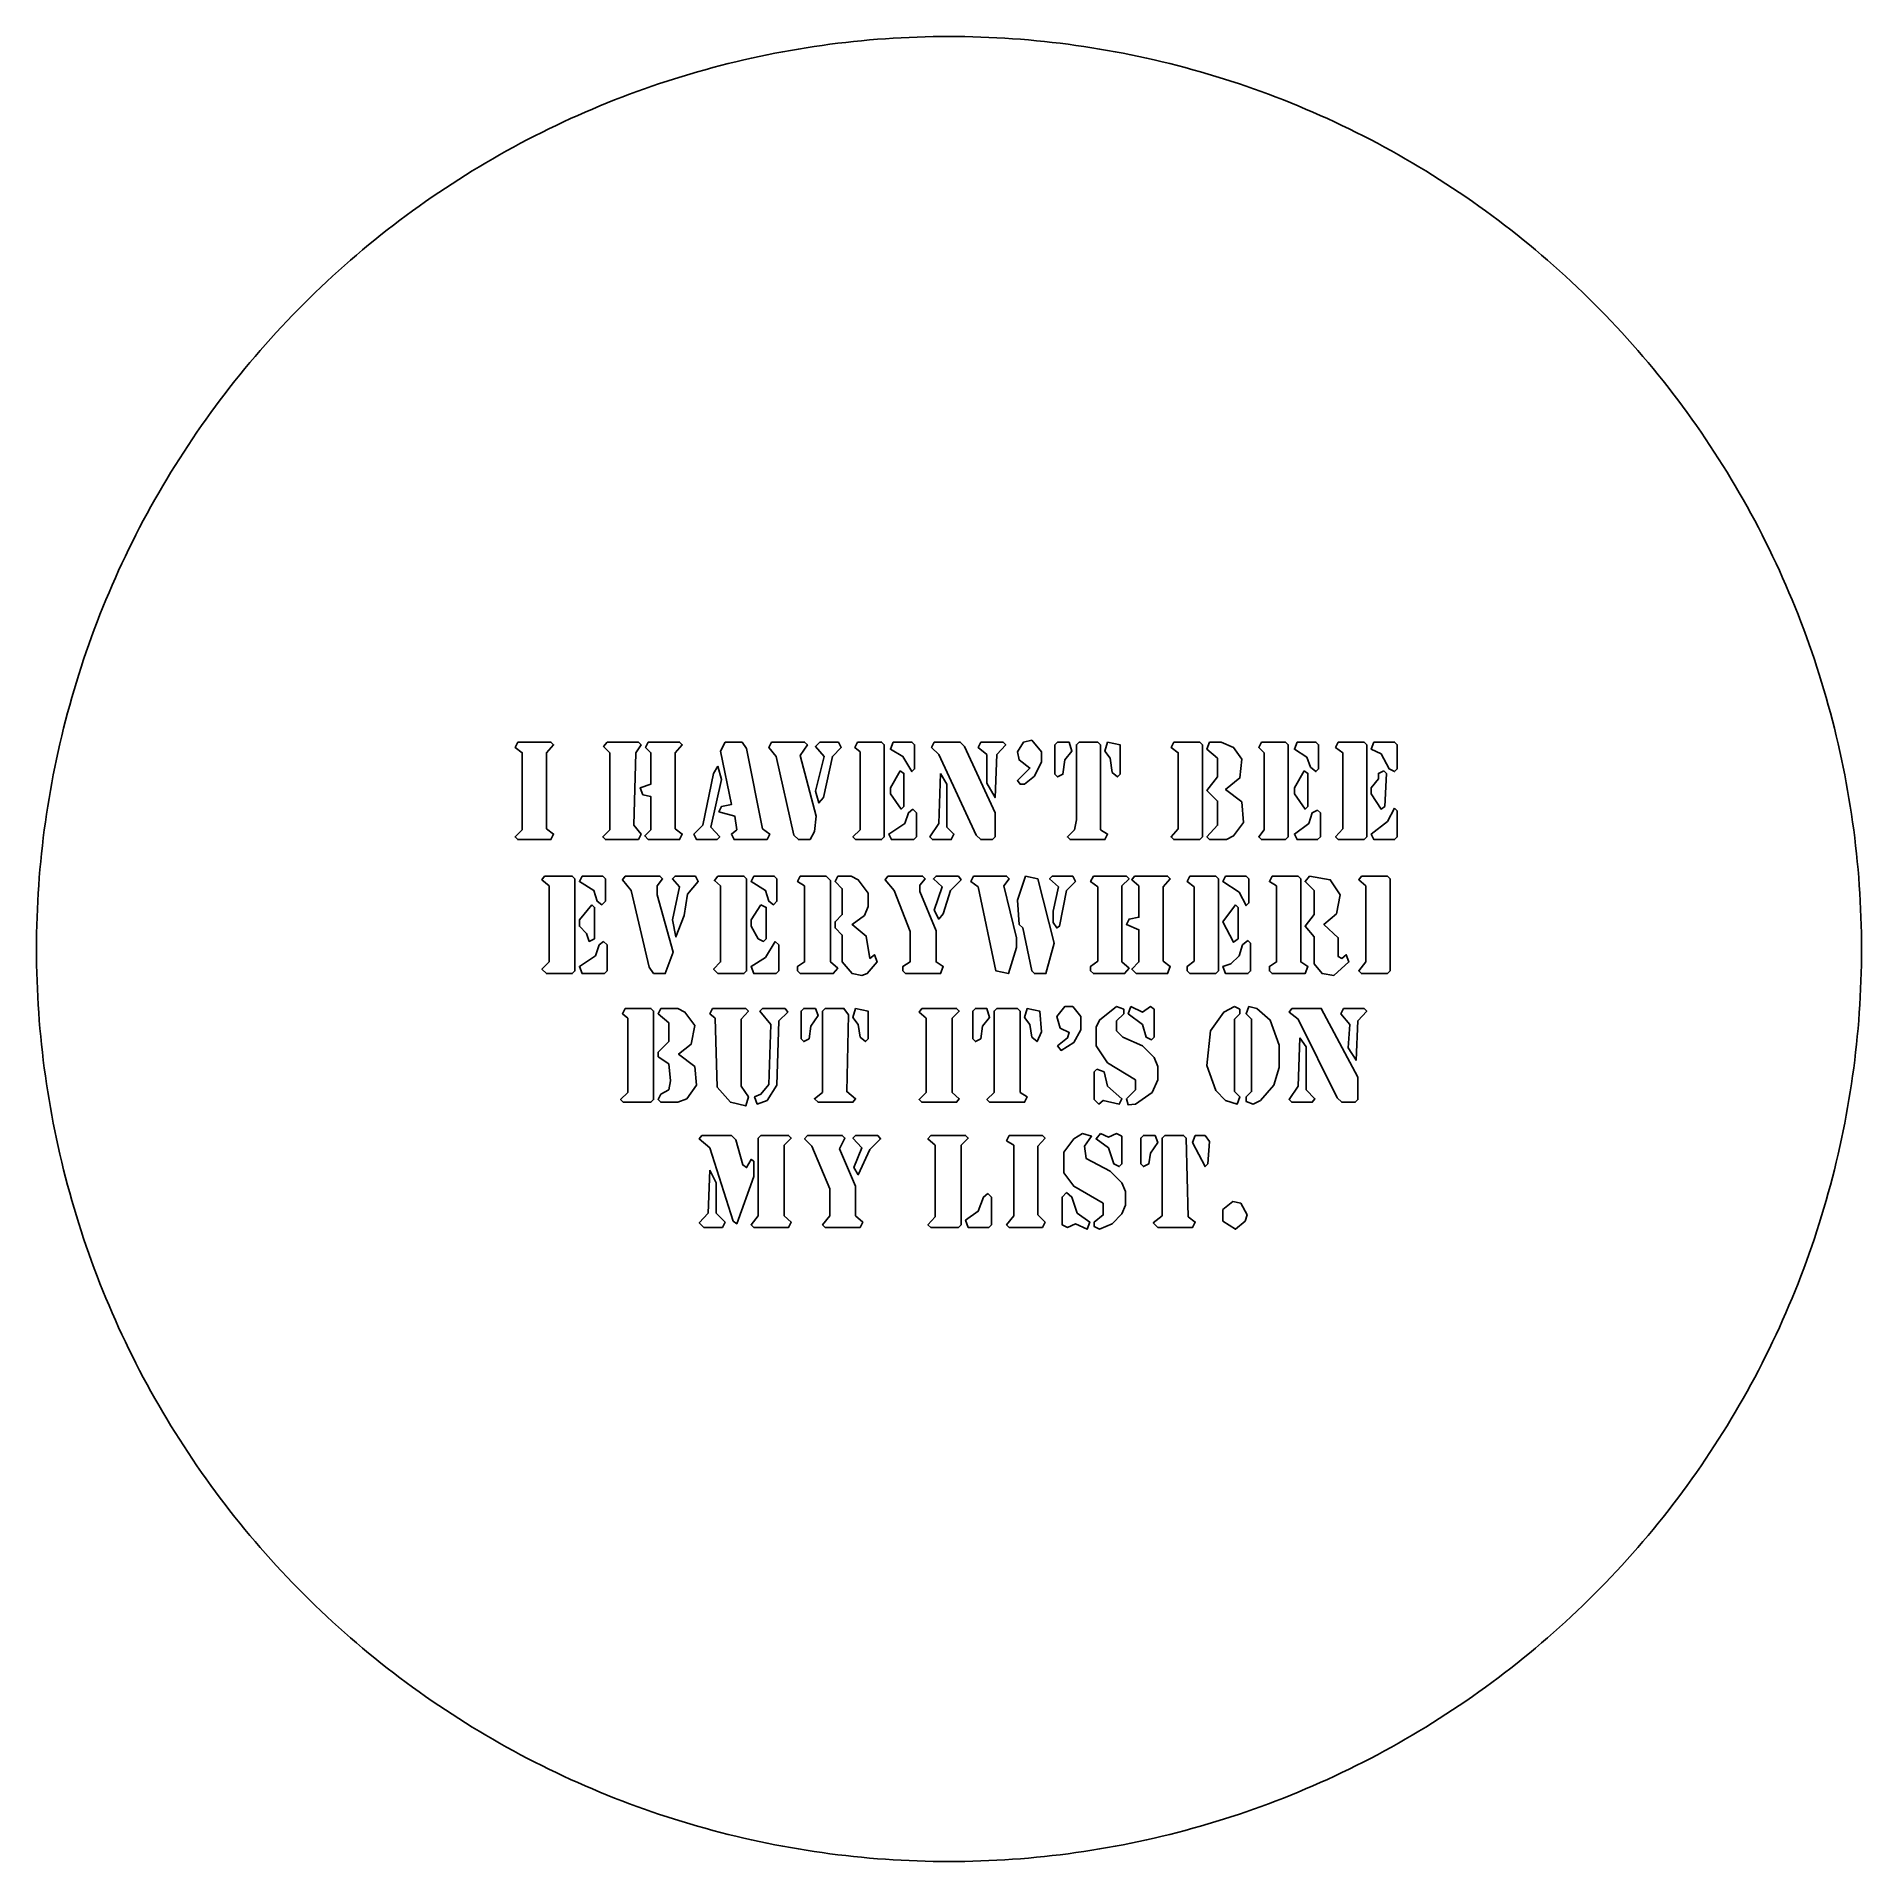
# Model space of a CAD drawing. Header units: millimetres. Extents: x 0 to 305, y 0 to 305.
import ezdxf

# ---------------------------------------------------------------- set-up
doc = ezdxf.new("R2010")
doc.units = ezdxf.units.MM

msp = doc.modelspace()

# ---------------------------------------------------------------- linework, layer by layer
at = {"layer": 'ALIGN'}
msp.add_lwpolyline([(304.8, 152.4), (304.7942, 151.0701), (304.7768, 149.7403), (304.7478, 148.4106), (304.7072, 147.0813), (304.6549, 145.7524), (304.5911, 144.424), (304.5157, 143.0962), (304.4288, 141.7691), (304.3302, 140.4428), (304.2201, 139.1175), (304.0984, 137.7931), (303.9651, 136.4699), (303.8204, 135.1478), (303.664, 133.8271), (303.4962, 132.5078), (303.3169, 131.19), (303.126, 129.8738), (302.9237, 128.5594), (302.7099, 127.2467), (302.4847, 125.936), (302.248, 124.6273), (302, 123.3207), (301.7405, 122.0163), (301.4697, 120.7143), (301.1875, 119.4146), (300.894, 118.1175), (300.5892, 116.8229), (300.2731, 115.5311), (299.9457, 114.2421), (299.6071, 112.956), (299.2573, 111.6729), (298.8963, 110.3929), (298.5241, 109.1161), (298.1408, 107.8426), (297.7465, 106.5724), (297.341, 105.3058), (296.9245, 104.0428), (296.497, 102.7834), (296.0586, 101.5278), (295.6092, 100.2761), (295.1488, 99.0284), (294.6777, 97.7847), (294.1956, 96.5452), (293.7028, 95.31), (293.1992, 94.079), (292.6849, 92.8526), (292.16, 91.6306), (291.6243, 90.4133), (291.0781, 89.2007), (290.5213, 87.993), (289.954, 86.7901), (289.3762, 85.5922), (288.788, 84.3995), (288.1894, 83.2118), (287.5805, 82.0295), (286.9612, 80.8525), (286.3317, 79.681), (285.692, 78.515), (285.0422, 77.3546), (284.3823, 76.2), (283.7123, 75.0512), (283.0323, 73.9082), (282.3424, 72.7712), (281.6425, 71.6403), (280.9329, 70.5155), (280.2134, 69.397), (279.4842, 68.2848), (278.7453, 67.179), (277.9968, 66.0797), (277.2388, 64.987), (276.4712, 63.9009), (275.6942, 62.8215), (274.9078, 61.749), (274.1121, 60.6834), (273.307, 59.6248), (272.4928, 58.5732), (271.6695, 57.5288), (270.837, 56.4916), (269.9956, 55.4617), (269.1452, 54.4392), (268.2859, 53.4241), (267.4177, 52.4166), (266.5409, 51.4167), (265.6553, 50.4245), (264.7611, 49.4401), (263.8583, 48.4634), (262.9471, 47.4948), (262.0274, 46.5341), (261.0994, 45.5814), (260.1631, 44.6369), (259.2186, 43.7006), (258.2659, 42.7726), (257.3052, 41.8529), (256.3366, 40.9417), (255.3599, 40.0389), (254.3755, 39.1447), (253.3833, 38.2591), (252.3834, 37.3823), (251.3759, 36.5141), (250.3608, 35.6548), (249.3383, 34.8044), (248.3084, 33.963), (247.2712, 33.1305), (246.2268, 32.3072), (245.1752, 31.493), (244.1166, 30.6879), (243.051, 29.8922), (241.9785, 29.1058), (240.8991, 28.3288), (239.813, 27.5612), (238.7203, 26.8032), (237.621, 26.0547), (236.5152, 25.3158), (235.403, 24.5866), (234.2845, 23.8671), (233.1597, 23.1575), (232.0288, 22.4576), (230.8918, 21.7677), (229.7488, 21.0877), (228.6, 20.4177), (227.4454, 19.7578), (226.285, 19.108), (225.119, 18.4683), (223.9475, 17.8388), (222.7705, 17.2195), (221.5882, 16.6106), (220.4005, 16.012), (219.2078, 15.4238), (218.0099, 14.846), (216.807, 14.2787), (215.5993, 13.7219), (214.3867, 13.1757), (213.1694, 12.64), (211.9474, 12.1151), (210.721, 11.6008), (209.49, 11.0972), (208.2548, 10.6044), (207.0153, 10.1223), (205.7716, 9.6512), (204.5239, 9.1908), (203.2722, 8.7414), (202.0166, 8.303), (200.7572, 7.8755), (199.4942, 7.459), (198.2276, 7.0535), (196.9574, 6.6592), (195.6839, 6.2759), (194.4071, 5.9037), (193.1271, 5.5427), (191.844, 5.1929), (190.5579, 4.8543), (189.2689, 4.5269), (187.9771, 4.2108), (186.6825, 3.906), (185.3854, 3.6125), (184.0857, 3.3303), (182.7837, 3.0595), (181.4793, 2.8), (180.1727, 2.552), (178.864, 2.3153), (177.5533, 2.0901), (176.2406, 1.8763), (174.9262, 1.674), (173.61, 1.4831), (172.2922, 1.3038), (170.9729, 1.136), (169.6522, 0.9796), (168.3301, 0.8349), (167.0069, 0.7016), (165.6825, 0.5799), (164.3572, 0.4698), (163.0309, 0.3712), (161.7038, 0.2843), (160.376, 0.2089), (159.0476, 0.1451), (157.7187, 0.0928), (156.3894, 0.0522), (155.0597, 0.0232), (153.7299, 0.0058), (152.4, 0), (151.0701, 0.0058), (149.7403, 0.0232), (148.4106, 0.0522), (147.0813, 0.0928), (145.7524, 0.1451), (144.424, 0.2089), (143.0962, 0.2843), (141.7691, 0.3712), (140.4428, 0.4698), (139.1175, 0.5799), (137.7931, 0.7016), (136.4699, 0.8349), (135.1478, 0.9796), (133.8271, 1.136), (132.5078, 1.3038), (131.19, 1.4831), (129.8738, 1.674), (128.5594, 1.8763), (127.2467, 2.0901), (125.936, 2.3153), (124.6273, 2.552), (123.3207, 2.8), (122.0163, 3.0595), (120.7143, 3.3303), (119.4146, 3.6125), (118.1175, 3.906), (116.8229, 4.2108), (115.5311, 4.5269), (114.2421, 4.8543), (112.956, 5.1929), (111.6729, 5.5427), (110.3929, 5.9037), (109.1161, 6.2759), (107.8426, 6.6592), (106.5724, 7.0535), (105.3058, 7.459), (104.0428, 7.8755), (102.7834, 8.303), (101.5278, 8.7414), (100.2761, 9.1908), (99.0284, 9.6512), (97.7847, 10.1223), (96.5452, 10.6044), (95.31, 11.0972), (94.079, 11.6008), (92.8526, 12.1151), (91.6306, 12.64), (90.4133, 13.1757), (89.2007, 13.7219), (87.993, 14.2787), (86.7901, 14.846), (85.5922, 15.4238), (84.3995, 16.012), (83.2118, 16.6106), (82.0295, 17.2195), (80.8525, 17.8388), (79.681, 18.4683), (78.515, 19.108), (77.3546, 19.7578), (76.2, 20.4177), (75.0512, 21.0877), (73.9082, 21.7677), (72.7712, 22.4576), (71.6403, 23.1575), (70.5155, 23.8671), (69.397, 24.5866), (68.2848, 25.3158), (67.179, 26.0547), (66.0797, 26.8032), (64.987, 27.5612), (63.9009, 28.3288), (62.8215, 29.1058), (61.749, 29.8922), (60.6834, 30.6879), (59.6248, 31.493), (58.5732, 32.3072), (57.5288, 33.1305), (56.4916, 33.963), (55.4617, 34.8044), (54.4392, 35.6548), (53.4241, 36.5141), (52.4166, 37.3823), (51.4167, 38.2591), (50.4245, 39.1447), (49.4401, 40.0389), (48.4634, 40.9417), (47.4948, 41.8529), (46.5341, 42.7726), (45.5814, 43.7006), (44.6369, 44.6369), (43.7006, 45.5814), (42.7726, 46.5341), (41.8529, 47.4948), (40.9417, 48.4634), (40.0389, 49.4401), (39.1447, 50.4245), (38.2591, 51.4167), (37.3823, 52.4166), (36.5141, 53.4241), (35.6548, 54.4392), (34.8044, 55.4617), (33.963, 56.4916), (33.1305, 57.5288), (32.3072, 58.5732), (31.493, 59.6248), (30.6879, 60.6834), (29.8922, 61.749), (29.1058, 62.8215), (28.3288, 63.9009), (27.5612, 64.987), (26.8032, 66.0797), (26.0547, 67.179), (25.3158, 68.2848), (24.5866, 69.397), (23.8671, 70.5155), (23.1575, 71.6403), (22.4576, 72.7712), (21.7677, 73.9082), (21.0877, 75.0512), (20.4177, 76.2), (19.7578, 77.3546), (19.108, 78.515), (18.4683, 79.681), (17.8388, 80.8525), (17.2195, 82.0295), (16.6106, 83.2118), (16.012, 84.3995), (15.4238, 85.5922), (14.846, 86.7901), (14.2787, 87.993), (13.7219, 89.2007), (13.1757, 90.4133), (12.64, 91.6306), (12.1151, 92.8526), (11.6008, 94.079), (11.0972, 95.31), (10.6044, 96.5452), (10.1223, 97.7847), (9.6512, 99.0284), (9.1908, 100.2761), (8.7414, 101.5278), (8.303, 102.7834), (7.8755, 104.0428), (7.459, 105.3058), (7.0535, 106.5724), (6.6592, 107.8426), (6.2759, 109.1161), (5.9037, 110.3929), (5.5427, 111.6729), (5.1929, 112.956), (4.8543, 114.2421), (4.5269, 115.5311), (4.2108, 116.8229), (3.906, 118.1175), (3.6125, 119.4146), (3.3303, 120.7143), (3.0595, 122.0163), (2.8, 123.3207), (2.552, 124.6273), (2.3153, 125.936), (2.0901, 127.2467), (1.8763, 128.5594), (1.674, 129.8738), (1.4831, 131.19), (1.3038, 132.5078), (1.136, 133.8271), (0.9796, 135.1478), (0.8349, 136.4699), (0.7016, 137.7931), (0.5799, 139.1175), (0.4698, 140.4428), (0.3712, 141.7691), (0.2843, 143.0962), (0.2089, 144.424), (0.1451, 145.7524), (0.0928, 147.0813), (0.0522, 148.4106), (0.0232, 149.7403), (0.0058, 151.0701), (0, 152.4), (0.0058, 153.7299), (0.0232, 155.0597), (0.0522, 156.3894), (0.0928, 157.7187), (0.1451, 159.0476), (0.2089, 160.376), (0.2843, 161.7038), (0.3712, 163.0309), (0.4698, 164.3572), (0.5799, 165.6825), (0.7016, 167.0069), (0.8349, 168.3301), (0.9796, 169.6522), (1.136, 170.9729), (1.3038, 172.2922), (1.4831, 173.61), (1.674, 174.9262), (1.8763, 176.2406), (2.0901, 177.5533), (2.3153, 178.864), (2.552, 180.1727), (2.8, 181.4793), (3.0595, 182.7837), (3.3303, 184.0857), (3.6125, 185.3854), (3.906, 186.6825), (4.2108, 187.9771), (4.5269, 189.2689), (4.8543, 190.5579), (5.1929, 191.844), (5.5427, 193.1271), (5.9037, 194.4071), (6.2759, 195.6839), (6.6592, 196.9574), (7.0535, 198.2276), (7.459, 199.4942), (7.8755, 200.7572), (8.303, 202.0166), (8.7414, 203.2722), (9.1908, 204.5239), (9.6512, 205.7716), (10.1223, 207.0153), (10.6044, 208.2548), (11.0972, 209.49), (11.6008, 210.721), (12.1151, 211.9474), (12.64, 213.1694), (13.1757, 214.3867), (13.7219, 215.5993), (14.2787, 216.807), (14.846, 218.0099), (15.4238, 219.2078), (16.012, 220.4005), (16.6106, 221.5882), (17.2195, 222.7705), (17.8388, 223.9475), (18.4683, 225.119), (19.108, 226.285), (19.7578, 227.4454), (20.4177, 228.6), (21.0877, 229.7488), (21.7677, 230.8918), (22.4576, 232.0288), (23.1575, 233.1597), (23.8671, 234.2845), (24.5866, 235.403), (25.3158, 236.5152), (26.0547, 237.621), (26.8032, 238.7203), (27.5612, 239.813), (28.3288, 240.8991), (29.1058, 241.9785), (29.8922, 243.051), (30.6879, 244.1166), (31.493, 245.1752), (32.3072, 246.2268), (33.1305, 247.2712), (33.963, 248.3084), (34.8044, 249.3383), (35.6548, 250.3608), (36.5141, 251.3759), (37.3823, 252.3834), (38.2591, 253.3833), (39.1447, 254.3755), (40.0389, 255.3599), (40.9417, 256.3366), (41.8529, 257.3052), (42.7726, 258.2659), (43.7006, 259.2186), (44.6369, 260.1631), (45.5814, 261.0994), (46.5341, 262.0274), (47.4948, 262.9471), (48.4634, 263.8583), (49.4401, 264.7611), (50.4245, 265.6553), (51.4167, 266.5409), (52.4166, 267.4177), (53.4241, 268.2859), (54.4392, 269.1452), (55.4617, 269.9956), (56.4916, 270.837), (57.5288, 271.6695), (58.5732, 272.4928), (59.6248, 273.307), (60.6834, 274.1121), (61.749, 274.9078), (62.8215, 275.6942), (63.9009, 276.4712), (64.987, 277.2388), (66.0797, 277.9968), (67.179, 278.7453), (68.2848, 279.4842), (69.397, 280.2134), (70.5155, 280.9329), (71.6403, 281.6425), (72.7712, 282.3424), (73.9082, 283.0323), (75.0512, 283.7123), (76.2, 284.3823), (77.3546, 285.0422), (78.515, 285.692), (79.681, 286.3317), (80.8525, 286.9612), (82.0295, 287.5805), (83.2118, 288.1894), (84.3995, 288.788), (85.5922, 289.3762), (86.7901, 289.954), (87.993, 290.5213), (89.2007, 291.0781), (90.4133, 291.6243), (91.6306, 292.16), (92.8526, 292.6849), (94.079, 293.1992), (95.31, 293.7028), (96.5452, 294.1956), (97.7847, 294.6777), (99.0284, 295.1488), (100.2761, 295.6092), (101.5278, 296.0586), (102.7834, 296.497), (104.0428, 296.9245), (105.3058, 297.341), (106.5724, 297.7465), (107.8426, 298.1408), (109.1161, 298.5241), (110.3929, 298.8963), (111.6729, 299.2573), (112.956, 299.6071), (114.2421, 299.9457), (115.5311, 300.2731), (116.8229, 300.5892), (118.1175, 300.894), (119.4146, 301.1875), (120.7143, 301.4697), (122.0163, 301.7405), (123.3207, 302), (124.6273, 302.248), (125.936, 302.4847), (127.2467, 302.7099), (128.5594, 302.9237), (129.8738, 303.126), (131.19, 303.3169), (132.5078, 303.4962), (133.8271, 303.664), (135.1478, 303.8204), (136.4699, 303.9651), (137.7931, 304.0984), (139.1175, 304.2201), (140.4428, 304.3302), (141.7691, 304.4288), (143.0962, 304.5157), (144.424, 304.5911), (145.7524, 304.6549), (147.0813, 304.7072), (148.4106, 304.7478), (149.7403, 304.7768), (151.0701, 304.7942), (152.4, 304.8), (153.7299, 304.7942), (155.0597, 304.7768), (156.3894, 304.7478), (157.7187, 304.7072), (159.0476, 304.6549), (160.376, 304.5911), (161.7038, 304.5157), (163.0309, 304.4288), (164.3572, 304.3302), (165.6825, 304.2201), (167.0069, 304.0984), (168.3301, 303.9651), (169.6522, 303.8204), (170.9729, 303.664), (172.2922, 303.4962), (173.61, 303.3169), (174.9262, 303.126), (176.2406, 302.9237), (177.5533, 302.7099), (178.864, 302.4847), (180.1727, 302.248), (181.4793, 302), (182.7837, 301.7405), (184.0857, 301.4697), (185.3854, 301.1875), (186.6825, 300.894), (187.9771, 300.5892), (189.2689, 300.2731), (190.5579, 299.9457), (191.844, 299.6071), (193.1271, 299.2573), (194.4071, 298.8963), (195.6839, 298.5241), (196.9574, 298.1408), (198.2276, 297.7465), (199.4942, 297.341), (200.7572, 296.9245), (202.0166, 296.497), (203.2722, 296.0586), (204.5239, 295.6092), (205.7716, 295.1488), (207.0153, 294.6777), (208.2548, 294.1956), (209.49, 293.7028), (210.721, 293.1992), (211.9474, 292.6849), (213.1694, 292.16), (214.3867, 291.6243), (215.5993, 291.0781), (216.807, 290.5213), (218.0099, 289.954), (219.2078, 289.3762), (220.4005, 288.788), (221.5882, 288.1894), (222.7705, 287.5805), (223.9475, 286.9612), (225.119, 286.3317), (226.285, 285.692), (227.4454, 285.0422), (228.6, 284.3823), (229.7488, 283.7123), (230.8918, 283.0323), (232.0288, 282.3424), (233.1597, 281.6425), (234.2845, 280.9329), (235.403, 280.2134), (236.5152, 279.4842), (237.621, 278.7453), (238.7203, 277.9968), (239.813, 277.2388), (240.8991, 276.4712), (241.9785, 275.6942), (243.051, 274.9078), (244.1166, 274.1121), (245.1752, 273.307), (246.2268, 272.4928), (247.2712, 271.6695), (248.3084, 270.837), (249.3383, 269.9956), (250.3608, 269.1452), (251.3759, 268.2859), (252.3834, 267.4177), (253.3833, 266.5409), (254.3755, 265.6553), (255.3599, 264.7611), (256.3366, 263.8583), (257.3052, 262.9471), (258.2659, 262.0274), (259.2186, 261.0994), (260.1631, 260.1631), (261.0994, 259.2186), (262.0274, 258.2659), (262.9471, 257.3052), (263.8583, 256.3366), (264.7611, 255.3599), (265.6553, 254.3755), (266.5409, 253.3833), (267.4177, 252.3834), (268.2859, 251.3759), (269.1452, 250.3608), (269.9956, 249.3383), (270.837, 248.3084), (271.6695, 247.2712), (272.4928, 246.2268), (273.307, 245.1752), (274.1121, 244.1166), (274.9078, 243.051), (275.6942, 241.9785), (276.4712, 240.8991), (277.2388, 239.813), (277.9968, 238.7203), (278.7453, 237.621), (279.4842, 236.5152), (280.2134, 235.403), (280.9329, 234.2845), (281.6425, 233.1597), (282.3424, 232.0288), (283.0323, 230.8918), (283.7123, 229.7488), (284.3823, 228.6), (285.0422, 227.4454), (285.692, 226.285), (286.3317, 225.119), (286.9612, 223.9475), (287.5805, 222.7705), (288.1894, 221.5882), (288.788, 220.4005), (289.3762, 219.2078), (289.954, 218.0099), (290.5213, 216.807), (291.0781, 215.5993), (291.6243, 214.3867), (292.16, 213.1694), (292.6849, 211.9474), (293.1992, 210.721), (293.7028, 209.49), (294.1956, 208.2548), (294.6777, 207.0153), (295.1488, 205.7716), (295.6092, 204.5239), (296.0586, 203.2722), (296.497, 202.0166), (296.9245, 200.7572), (297.341, 199.4942), (297.7465, 198.2276), (298.1408, 196.9574), (298.5241, 195.6839), (298.8963, 194.4071), (299.2573, 193.1271), (299.6071, 191.844), (299.9457, 190.5579), (300.2731, 189.2689), (300.5892, 187.9771), (300.894, 186.6825), (301.1875, 185.3854), (301.4697, 184.0857), (301.7405, 182.7837), (302, 181.4793), (302.248, 180.1727), (302.4847, 178.864), (302.7099, 177.5533), (302.9237, 176.2406), (303.126, 174.9262), (303.3169, 173.61), (303.4962, 172.2922), (303.664, 170.9729), (303.8204, 169.6522), (303.9651, 168.3301), (304.0984, 167.0069), (304.2201, 165.6825), (304.3302, 164.3572), (304.4288, 163.0309), (304.5157, 161.7038), (304.5911, 160.376), (304.6549, 159.0476), (304.7072, 157.7187), (304.7478, 156.3894), (304.7768, 155.0597), (304.7942, 153.7299)], close=True, dxfattribs=at)
at = {"layer": 'CUT_INNER'}
for points in [[(80.3794, 186.9549), (79.9316, 186.0594), (81.1258, 185.1638), (81.1258, 172.3269), (79.9316, 171.1328), (80.3794, 170.685), (85.9023, 170.685), (86.35, 171.5806), (85.1559, 172.4762), (85.1559, 185.1638), (86.35, 186.5071), (85.9023, 186.9549)], [(95.306, 186.9549), (94.7089, 186.2086), (95.7538, 185.1638), (95.7538, 172.3269), (94.5596, 171.1328), (95.0074, 170.685), (100.5303, 170.685), (100.9781, 171.5806), (99.7839, 173.0733), (100.0825, 185.1638), (100.9781, 186.5071), (100.5303, 186.9549)], [(102.1722, 186.9549), (101.7244, 186.0594), (102.62, 185.1638), (102.62, 179.9395), (100.8288, 179.3424), (101.2766, 178.1483), (102.62, 177.8498), (102.62, 172.3269), (101.5751, 171.2821), (102.1722, 170.685), (107.3965, 170.685), (107.8443, 171.5806), (106.6501, 172.4762), (106.6501, 185.1638), (107.8443, 186.5071), (107.3965, 186.9549)], [(115.009, 186.9549), (114.2627, 185.4623), (116.0539, 176.5064), (114.4119, 176.2078), (113.9642, 175.3122), (116.6509, 174.5659), (116.9495, 172.3269), (116.0539, 171.5806), (116.5017, 170.685), (122.0245, 170.685), (122.4723, 171.5806), (121.2782, 172.4762), (118.5914, 185.9101), (117.8451, 186.9549)], [(122.7708, 186.9549), (122.323, 186.0594), (123.5171, 184.5667), (126.5024, 171.4313), (127.2488, 170.685), (129.1892, 170.685), (129.9356, 172.0284), (130.2341, 174.5659), (127.5473, 184.716), (128.7414, 186.5071), (128.2936, 186.9549)], [(133.9657, 186.9549), (130.8311, 186.9549), (130.0848, 186.2086), (131.5775, 184.5667), (130.0848, 178.7453), (130.6819, 176.8049), (131.4282, 177.7005), (132.9209, 184.5667), (134.4135, 186.0594)], [(137.1003, 186.9549), (136.6525, 186.0594), (137.5481, 185.313), (137.5481, 172.3269), (136.354, 171.1328), (136.8018, 170.685), (141.1305, 170.685), (141.5783, 171.1328), (141.5783, 186.5071), (141.1305, 186.9549)], [(143.0709, 186.9549), (142.6231, 185.7608), (144.7128, 184.5667), (146.2055, 182.0292), (146.6533, 182.477), (146.6533, 186.5071), (146.2055, 186.9549)], [(149.9371, 186.9549), (149.4893, 186.0594), (150.6834, 184.8652), (156.9526, 171.4313), (157.6989, 170.685), (159.6394, 170.685), (160.0872, 171.1328), (160.0872, 175.163), (155.0121, 186.2086), (154.2658, 186.9549)], [(157.6989, 186.9549), (157.2511, 186.0594), (158.7438, 184.8652), (158.7438, 180.0887), (160.0872, 177.7005), (160.3857, 184.8652), (161.8784, 186.5071), (161.4306, 186.9549)], [(166.2071, 187.2535), (164.8637, 186.9549), (163.8188, 185.313), (164.1173, 183.9696), (165.9085, 182.6262), (163.8188, 180.5365), (164.2666, 179.9395), (165.0129, 179.9395), (166.6548, 181.2829), (167.849, 183.6711), (167.849, 185.313)], [(172.4762, 186.9549), (170.5357, 186.9549), (170.088, 186.5071), (170.088, 181.5814), (170.5357, 181.1336), (171.4313, 181.5814), (171.7299, 183.9696), (172.924, 185.4623)], [(174.1181, 186.9549), (173.6703, 186.5071), (173.6703, 173.9689), (173.3718, 172.3269), (172.1777, 171.1328), (172.6255, 170.685), (178.4468, 170.685), (178.8946, 171.5806), (177.7005, 172.3269), (177.7005, 186.5071), (177.2527, 186.9549)], [(178.8946, 186.9549), (178.4468, 185.4623), (179.3424, 184.2682), (179.6409, 181.8799), (180.5365, 181.1336), (180.9843, 181.5814), (180.9843, 186.5071)], [(189.9403, 186.9549), (189.4925, 186.0594), (190.6866, 185.1638), (190.6866, 172.4762), (189.4925, 171.1328), (189.9403, 170.685), (194.269, 170.685), (194.7167, 171.1328), (194.7167, 186.5071), (194.269, 186.9549)], [(195.9109, 186.9549), (195.4631, 185.7608), (197.2543, 184.2682), (197.2543, 181.1336), (195.4631, 178.8946), (197.2543, 177.1034), (197.2543, 173.0733), (195.4631, 171.1328), (195.9109, 170.685), (198.7469, 170.685), (199.941, 171.2821), (201.583, 173.5211), (201.2844, 176.9542), (198.5976, 179.0439), (200.9859, 180.9843), (201.2844, 184.1189), (199.941, 186.0594), (197.8513, 186.9549)], [(204.5683, 186.9549), (204.1205, 186.0594), (205.0161, 185.1638), (205.0161, 172.3269), (204.1205, 171.1328), (204.5683, 170.685), (208.5984, 170.685), (209.0462, 171.1328), (209.0462, 186.5071), (208.5984, 186.9549)], [(210.5389, 186.9549), (210.0911, 185.7608), (212.1808, 184.4174), (212.7779, 182.7755), (213.6735, 182.0292), (214.1213, 182.477), (214.1213, 186.5071), (213.6735, 186.9549)], [(217.4051, 186.9549), (216.9573, 186.0594), (218.1514, 185.1638), (218.1514, 172.4762), (216.9573, 171.1328), (217.4051, 170.685), (221.7338, 170.685), (222.1816, 171.1328), (222.1816, 186.5071), (221.7338, 186.9549)], [(223.3757, 186.9549), (222.9279, 185.7608), (224.5698, 185.0145), (225.9132, 182.477), (226.8088, 182.0292), (227.2566, 182.477), (227.2566, 186.5071), (226.8088, 186.9549)], [(113.8149, 182.9248), (113.0686, 181.7307), (111.2774, 173.0733), (109.7847, 171.5806), (110.2325, 170.685), (113.6656, 170.685), (114.1134, 171.1328), (112.6208, 172.7747), (114.4119, 180.6858)], [(144.265, 182.1785), (142.6231, 179.3424), (142.6231, 178.2976), (144.4143, 175.76), (144.8621, 176.2078), (144.8621, 181.7307)], [(150.982, 181.7307), (150.6834, 173.3718), (149.1908, 171.1328), (149.6386, 170.685), (152.7732, 170.685), (153.221, 171.5806), (152.0268, 172.7747), (152.0268, 179.9395)], [(211.733, 182.1785), (210.0911, 179.3424), (210.0911, 178.2976), (211.8823, 175.76), (212.3301, 176.2078), (212.3301, 181.7307)], [(225.0176, 182.1785), (224.122, 181.7307), (224.122, 180.8351), (222.9279, 179.3424), (222.9279, 178.2976), (224.5698, 175.76), (225.1669, 176.2078), (225.4654, 181.7307)], [(146.3548, 175.76), (145.6084, 175.163), (145.0114, 173.3718), (142.3246, 171.5806), (142.7724, 170.685), (146.504, 170.685), (146.9518, 171.1328), (146.9518, 175.163)], [(213.972, 175.6108), (213.0764, 175.163), (212.4793, 173.3718), (210.0911, 171.5806), (210.5389, 170.685), (213.972, 170.685), (214.4198, 171.1328), (214.4198, 175.163)], [(226.8088, 175.9093), (225.6147, 173.6703), (222.9279, 171.5806), (223.3757, 170.685), (226.8088, 170.685), (227.2566, 171.1328), (227.2566, 175.4615)], [(84.8574, 164.5651), (84.4096, 163.9681), (85.6037, 162.9232), (85.6037, 150.2357), (84.4096, 149.0415), (85.1559, 148.2952), (89.4846, 148.2952), (89.9324, 148.743), (89.9324, 164.1173), (89.4846, 164.5651)], [(91.1265, 164.5651), (90.6787, 163.6695), (93.067, 162.1769), (93.6641, 160.3857), (94.4104, 159.7886), (95.0074, 160.3857), (95.0074, 164.1173), (94.5596, 164.5651)], [(98.2913, 164.5651), (97.8435, 163.9681), (99.3361, 162.1769), (102.3214, 149.3401), (103.0678, 148.2952), (105.0082, 148.2952), (106.3516, 151.8776), (103.6648, 161.4306), (103.6648, 162.9232), (104.5604, 164.1173), (104.1126, 164.5651)], [(110.0833, 164.5651), (106.6501, 164.5651), (106.2024, 164.1173), (107.3965, 162.7739), (106.2024, 157.2511), (106.7994, 154.4151), (108.1428, 157.9975), (108.7399, 161.5798), (110.531, 163.6695)], [(113.8149, 164.5651), (113.2178, 163.8188), (114.2627, 162.9232), (114.2627, 150.2357), (113.0686, 149.0415), (113.8149, 148.2952), (118.1436, 148.2952), (118.5914, 148.743), (118.5914, 164.1173), (118.1436, 164.5651)], [(119.7855, 164.5651), (119.3377, 163.6695), (121.726, 162.1769), (122.323, 160.3857), (123.0693, 159.7886), (123.6664, 160.3857), (123.6664, 164.1173), (123.2186, 164.5651)], [(127.5473, 164.5651), (127.0995, 163.6695), (128.2936, 162.9232), (128.2936, 150.2357), (127.0995, 149.4893), (127.0995, 148.743), (127.5473, 148.2952), (133.0701, 148.2952), (133.8165, 149.1908), (132.6223, 150.2357), (132.6223, 163.8188), (131.876, 164.5651)], [(133.8165, 164.5651), (133.3687, 163.6695), (134.5628, 162.4754), (134.5628, 158.1467), (133.3687, 156.9526), (133.3687, 155.9077), (134.5628, 154.7136), (134.5628, 150.2357), (136.2047, 148.2952), (137.8466, 147.9967), (138.7422, 148.2952), (140.3841, 150.2357), (139.9363, 151.4298), (139.19, 150.8327), (138.5929, 154.5643), (136.2047, 156.5048), (138.2944, 157.9975), (138.8915, 159.4901), (138.8915, 161.7291), (137.2496, 163.9681), (136.0554, 164.5651)], [(142.1753, 164.5651), (141.7275, 163.9681), (143.2202, 162.1769), (145.907, 155.3107), (145.907, 150.2357), (144.7128, 149.4893), (144.7128, 148.743), (145.1606, 148.2952), (150.982, 148.2952), (151.4298, 149.4893), (150.2357, 150.2357), (150.2357, 155.4599), (147.5489, 162.0276), (147.5489, 163.0725), (148.4445, 164.1173), (147.9967, 164.5651)], [(153.9673, 164.5651), (150.2357, 164.5651), (149.7879, 164.1173), (151.2805, 162.7739), (149.9371, 158.893), (150.6834, 157.4004), (151.4298, 158.296), (152.6239, 162.1769), (154.4151, 163.9681)], [(156.5048, 164.5651), (156.057, 163.6695), (157.2511, 162.7739), (160.2364, 148.743), (162.3262, 148.2952), (163.6695, 152.6239), (163.6695, 154.2658), (161.5798, 162.9232), (162.4754, 164.1173), (162.0276, 164.5651)], [(165.1622, 164.5651), (163.8188, 160.535), (164.1173, 156.5048), (164.7144, 155.9077), (166.2071, 148.743), (166.6548, 148.2952), (168.5953, 148.2952), (169.9387, 153.3702), (167.2519, 164.1173)], [(173.0733, 164.5651), (169.6402, 164.5651), (169.1924, 164.1173), (170.685, 162.7739), (169.7894, 158.7438), (169.7894, 156.8033), (170.3865, 155.9077), (170.8343, 156.2063), (172.0284, 162.1769), (173.5211, 163.6695)], [(176.5064, 164.5651), (176.0586, 163.6695), (177.2527, 162.7739), (177.2527, 150.3849), (176.0586, 149.4893), (176.0586, 148.743), (176.5064, 148.2952), (181.7307, 148.2952), (182.477, 149.1908), (181.2829, 150.2357), (181.2829, 162.9232), (182.477, 164.1173), (182.0292, 164.5651)], [(183.3726, 164.5651), (182.9248, 163.9681), (184.1189, 162.9232), (184.1189, 157.6989), (182.477, 157.4004), (182.0292, 156.5048), (184.1189, 155.6092), (184.1189, 150.2357), (182.9248, 149.0415), (183.6711, 148.2952), (188.8954, 148.2952), (189.3432, 149.4893), (188.1491, 150.3849), (188.1491, 162.7739), (189.3432, 164.1173), (188.8954, 164.5651)], [(192.627, 164.5651), (192.1792, 163.6695), (193.3734, 162.7739), (193.3734, 150.3849), (192.1792, 149.4893), (192.1792, 148.743), (192.627, 148.2952), (196.9557, 148.2952), (197.4035, 148.743), (197.4035, 164.1173), (196.9557, 164.5651)], [(198.5976, 164.5651), (198.1499, 163.6695), (200.8366, 161.8784), (202.0308, 159.6394), (202.4786, 160.0872), (202.4786, 164.1173), (202.0308, 164.5651)], [(206.3595, 164.5651), (205.9117, 163.6695), (207.1058, 162.9232), (207.1058, 150.2357), (205.9117, 149.4893), (205.9117, 148.743), (206.3595, 148.2952), (211.8823, 148.2952), (212.3301, 149.4893), (211.1359, 150.2357), (211.1359, 164.1173), (210.6881, 164.5651)], [(212.6286, 164.5651), (211.8823, 163.6695), (213.3749, 162.1769), (213.3749, 158.1467), (211.8823, 156.2063), (213.3749, 154.4151), (213.3749, 149.9371), (214.7183, 148.2952), (216.6588, 147.9967), (219.1963, 150.2357), (218.7485, 151.4298), (218.0022, 150.8327), (217.4051, 151.1312), (217.4051, 154.2658), (215.0168, 156.5048), (217.1066, 158.296), (217.7036, 161.4306), (216.0617, 163.9681)], [(221.286, 164.5651), (220.8382, 163.9681), (222.0323, 162.9232), (222.0323, 150.2357), (220.8382, 148.743), (221.286, 148.2952), (225.6147, 148.2952), (226.0625, 148.743), (226.0625, 164.1173), (225.6147, 164.5651)], [(92.7685, 159.7886), (90.6787, 157.2511), (90.6787, 156.2063), (91.8729, 155.0121), (92.3207, 153.6688), (93.2163, 154.1166), (93.2163, 159.3408)], [(120.9796, 159.7886), (119.3377, 157.2511), (119.3377, 156.2063), (120.5318, 154.1166), (121.4274, 153.6688), (121.8752, 154.1166), (121.8752, 159.3408)], [(200.2396, 159.7886), (198.1499, 156.9526), (199.941, 153.5195), (200.6874, 154.1166), (200.6874, 159.3408)], [(94.7089, 153.6688), (93.9626, 153.0717), (93.3655, 151.2805), (90.6787, 149.4893), (91.1265, 148.2952), (94.8582, 148.2952), (95.306, 148.743), (95.306, 153.0717)], [(123.3679, 153.6688), (121.726, 150.982), (119.3377, 149.4893), (119.7855, 148.2952), (123.5171, 148.2952), (123.9649, 148.743), (123.9649, 153.0717)], [(202.3293, 153.818), (201.4337, 153.0717), (200.8366, 151.2805), (199.4932, 149.9371), (198.1499, 149.4893), (198.5976, 148.2952), (202.3293, 148.2952), (202.7771, 148.743), (202.7771, 153.3702)], [(98.2913, 142.4738), (97.8435, 141.5783), (98.7391, 140.8319), (98.7391, 128.4429), (97.545, 127.2488), (97.9928, 126.801), (102.62, 126.801), (103.0678, 127.2488), (103.0678, 142.0261), (102.62, 142.4738)], [(104.2619, 142.4738), (103.8141, 141.5783), (105.6053, 140.0856), (105.6053, 136.951), (103.8141, 135.1598), (103.8141, 134.4135), (105.6053, 133.2194), (105.9038, 130.3833), (105.6053, 128.8907), (104.2619, 128.1444), (103.8141, 127.2488), (104.2619, 126.801), (107.0979, 126.801), (108.5906, 127.398), (110.2325, 129.637), (109.934, 132.7716), (107.2472, 134.8613), (109.3369, 136.5032), (109.934, 139.6378), (108.2921, 141.8768), (107.0979, 142.4738)], [(112.9193, 142.4738), (112.4715, 141.5783), (113.3671, 140.8319), (113.6656, 129.3385), (115.9046, 126.801), (118.4421, 126.2039), (118.8899, 127.6966), (117.6958, 129.4878), (117.6958, 140.6827), (118.8899, 142.0261), (118.4421, 142.4738)], [(125.0098, 142.4738), (121.2782, 142.4738), (120.8304, 142.0261), (122.6215, 139.7871), (122.323, 129.7863), (120.9796, 128.1444), (119.9348, 127.6966), (120.3826, 126.5024), (122.0245, 127.0995), (123.6664, 129.637), (123.9649, 140.3841), (125.4576, 141.8768)], [(130.0848, 142.4738), (128.1444, 142.4738), (127.6966, 142.0261), (127.6966, 137.3988), (128.1444, 136.951), (129.04, 137.3988), (129.3385, 139.4885), (130.5326, 141.2797)], [(131.7267, 142.4738), (131.2789, 142.0261), (131.2789, 128.4429), (129.9356, 127.398), (130.5326, 126.801), (136.354, 126.801), (136.8018, 127.398), (135.3091, 128.5922), (135.6076, 141.429), (134.8613, 142.4738)], [(136.8018, 142.4738), (136.354, 140.9812), (137.2496, 139.7871), (137.5481, 137.6974), (138.4437, 136.951), (138.8915, 137.3988), (138.8915, 142.0261)], [(147.8474, 142.4738), (147.3996, 141.8768), (148.5937, 140.8319), (148.5937, 128.4429), (147.3996, 127.2488), (147.8474, 126.801), (153.6688, 126.801), (154.1166, 127.398), (152.9224, 128.4429), (152.9224, 140.8319), (154.1166, 142.0261), (153.6688, 142.4738)], [(158.7438, 142.4738), (156.8033, 142.4738), (156.3555, 142.0261), (156.3555, 137.3988), (156.8033, 136.951), (157.6989, 137.3988), (157.9975, 139.4885), (159.1916, 140.9812)], [(160.3857, 142.4738), (159.9379, 142.0261), (159.9379, 128.4429), (158.7438, 127.2488), (159.1916, 126.801), (165.0129, 126.801), (165.4607, 127.6966), (164.2666, 128.4429), (164.2666, 142.0261), (163.8188, 142.4738)], [(165.4607, 142.4738), (165.0129, 140.9812), (165.9085, 139.7871), (166.2071, 137.6974), (167.1026, 136.951), (167.849, 138.5929), (167.5504, 142.0261)], [(173.0733, 142.7724), (171.7299, 142.7724), (170.3865, 141.1305), (170.9835, 139.19), (172.4762, 138.4437), (172.1777, 137.5481), (170.5357, 136.2047), (171.1328, 135.4584), (173.2225, 136.8018), (174.4167, 138.8915), (174.4167, 141.1305)], [(180.3873, 142.7724), (177.5512, 140.5334), (176.9542, 139.3393), (176.9542, 136.2047), (178.8946, 133.3687), (183.5218, 130.5326), (183.5218, 128.8907), (182.0292, 127.398), (182.3277, 126.3532), (183.5218, 126.5024), (186.3579, 128.4429), (187.2535, 130.5326), (187.2535, 132.7716), (186.6564, 134.2643), (184.716, 136.2047), (181.4321, 137.6974), (180.3873, 138.7422), (180.3873, 140.3841), (181.5814, 141.5783), (181.5814, 142.3246)], [(182.7755, 142.7724), (182.3277, 141.5783), (184.716, 139.7871), (185.313, 137.6974), (186.2086, 137.2496), (186.6564, 137.6974), (186.6564, 142.3246), (186.0594, 142.7724), (184.716, 141.8768)], [(200.0903, 142.7724), (198.2991, 141.8768), (196.0601, 138.7422), (195.4631, 132.9209), (196.9557, 128.7414), (198.5976, 127.0995), (200.5381, 126.5024), (200.9859, 127.6966), (200.0903, 128.5922), (200.0903, 140.6827), (200.9859, 141.5783), (200.9859, 142.3246)], [(202.4786, 142.7724), (202.0308, 141.5783), (202.9263, 140.6827), (202.9263, 128.5922), (202.0308, 127.6966), (202.0308, 126.9502), (203.2249, 126.5024), (204.419, 127.0995), (206.658, 129.637), (207.5536, 132.6223), (207.5536, 136.354), (206.0609, 140.5334), (203.8219, 142.4738)], [(209.6433, 142.4738), (209.1955, 141.8768), (210.6881, 140.6827), (217.2558, 127.5473), (218.0022, 126.801), (220.2411, 126.801), (220.6889, 127.2488), (220.6889, 130.9804), (214.569, 142.4738)], [(218.3007, 142.4738), (217.8529, 141.5783), (219.3455, 139.7871), (219.047, 135.9062), (220.3904, 133.8165), (220.6889, 140.3841), (222.1816, 142.0261), (221.7338, 142.4738)], [(210.9867, 137.5481), (210.6881, 129.4878), (209.1955, 127.2488), (209.6433, 126.801), (213.0764, 126.801), (213.5242, 127.398), (212.0315, 128.8907), (212.0315, 136.0554)], [(177.1034, 132.3238), (176.6556, 131.876), (176.6556, 127.2488), (177.402, 126.5024), (178.1483, 127.0995), (180.8351, 126.5024), (181.2829, 127.398), (178.8946, 129.4878), (178.2976, 131.876)], [(111.1281, 121.2782), (110.6803, 120.6811), (112.4715, 119.1884), (116.3524, 106.9487), (116.9495, 106.5009), (119.7855, 114.4119), (119.7855, 116.9495), (119.3377, 117.248), (118.5914, 115.9046), (117.9943, 116.3524), (116.8002, 120.5318), (116.0539, 121.2782)], [(120.9796, 121.2782), (120.5318, 120.8304), (120.5318, 107.8443), (119.3377, 106.3516), (119.7855, 105.9038), (125.6069, 105.9038), (126.0547, 106.7994), (124.8605, 107.8443), (124.8605, 119.6362), (126.0547, 120.8304), (125.6069, 121.2782)], [(128.7414, 121.2782), (128.2936, 120.6811), (129.4878, 119.487), (132.4731, 112.3222), (132.4731, 107.8443), (131.2789, 106.3516), (131.7267, 105.9038), (137.5481, 105.9038), (137.9959, 106.7994), (136.8018, 107.8443), (136.8018, 112.77), (134.115, 119.0392), (135.0106, 120.8304), (134.5628, 121.2782)], [(140.5334, 121.2782), (136.8018, 121.2782), (136.354, 120.8304), (137.8466, 119.1884), (136.5032, 115.9046), (137.2496, 114.7105), (139.19, 118.8899), (140.9812, 120.6811)], [(149.3401, 121.2782), (148.8923, 120.6811), (150.0864, 119.6362), (150.0864, 107.695), (148.8923, 106.3516), (149.3401, 105.9038), (153.9673, 105.9038), (154.4151, 106.3516), (154.4151, 119.6362), (155.6092, 120.8304), (155.1614, 121.2782)], [(162.4754, 121.2782), (162.0276, 120.3826), (163.2217, 119.6362), (163.2217, 107.8443), (162.0276, 106.3516), (162.4754, 105.9038), (167.9982, 105.9038), (168.446, 106.7994), (167.2519, 107.9935), (167.2519, 119.487), (168.446, 120.8304), (167.9982, 121.2782)], [(174.7152, 121.5767), (173.2225, 120.6811), (171.5806, 118.4421), (171.5806, 115.009), (173.2225, 112.77), (178.1483, 109.934), (178.1483, 107.9935), (176.6556, 106.7994), (176.6556, 106.0531), (177.5512, 105.6053), (179.6409, 106.5009), (181.2829, 108.1428), (181.8799, 109.6355), (181.8799, 111.8744), (181.2829, 113.3671), (179.3424, 115.3075), (175.3122, 117.3973), (175.0137, 119.487), (176.2078, 121.1289)], [(177.7005, 121.5767), (176.9542, 120.6811), (179.0439, 119.1884), (179.9395, 116.5017), (180.8351, 116.0539), (181.2829, 116.5017), (181.2829, 121.1289), (180.3873, 121.5767), (179.0439, 120.9796)], [(186.8057, 121.2782), (184.8652, 121.2782), (184.4174, 120.8304), (184.4174, 116.5017), (184.8652, 116.0539), (185.7608, 116.5017), (186.0594, 118.2929), (187.2535, 120.084)], [(188.4476, 121.2782), (187.9998, 120.8304), (187.9998, 107.8443), (186.5071, 106.6501), (187.2535, 105.9038), (193.0748, 105.9038), (193.5226, 106.7994), (192.3285, 107.695), (192.03, 120.8304), (191.5822, 121.2782)], [(193.5226, 121.2782), (193.0748, 120.084), (195.1645, 116.0539), (195.6123, 116.5017), (195.9109, 120.2333), (195.1645, 121.2782)], [(112.4715, 115.4568), (112.173, 108.2921), (110.6803, 106.6501), (111.4266, 105.9038), (114.5612, 105.9038), (115.009, 106.7994), (113.5164, 108.2921), (113.5164, 113.3671)], [(158.893, 111.5759), (158.1467, 110.9788), (157.2511, 108.5906), (155.1614, 107.0979), (155.6092, 105.9038), (159.0423, 105.9038), (159.4901, 106.3516), (159.4901, 110.9788)], [(172.0284, 111.7252), (171.2821, 110.9788), (171.2821, 106.3516), (172.1777, 105.9038), (173.5211, 106.5009), (175.4615, 105.6053), (175.9093, 106.7994), (173.8196, 108.2921), (172.924, 110.9788)], [(199.7918, 110.2325), (198.1499, 108.8891), (198.1499, 106.9487), (200.2396, 105.6053), (201.8815, 106.9487), (202.18, 107.9935), (201.1352, 109.934)]]:
    msp.add_lwpolyline(points, close=True, dxfattribs=at)

doc.saveas('drawing.dxf')
